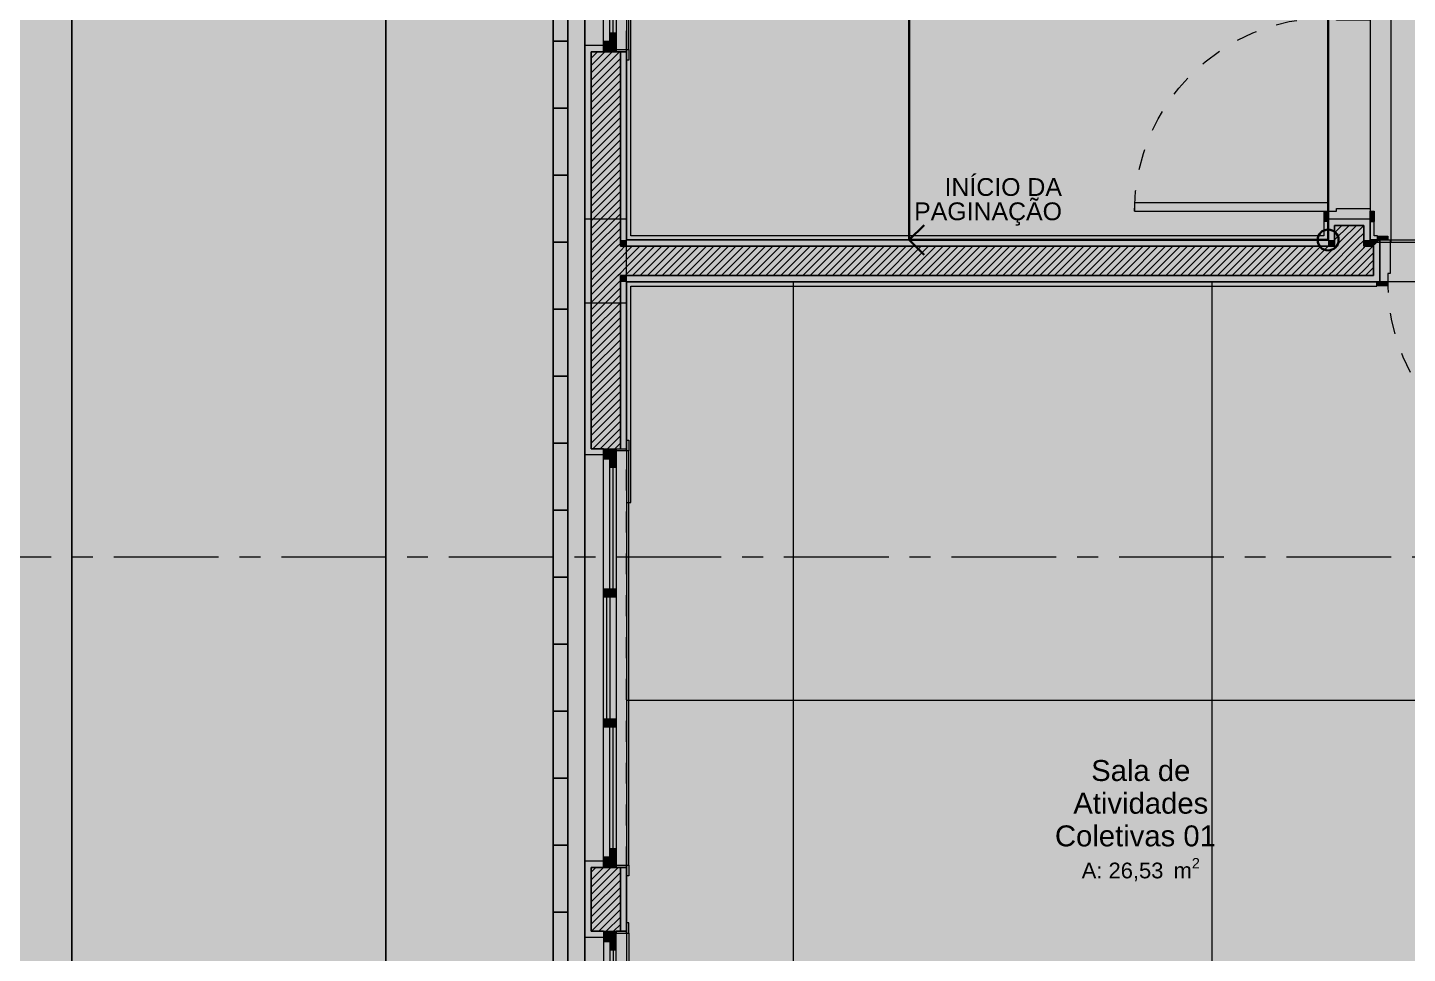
# Model space of a CAD drawing. Header units: metres. Extents: x -77 to -41.1, y -68 to -27.7.
# Drawn here: x -69.02 to -62.44, y -57.46 to -53.04 of the extents above; entities that cross this region are included whole.
import ezdxf

# ---------------------------------------------------------------- set-up
doc = ezdxf.new("R2010")
doc.units = ezdxf.units.M
doc.header["$MEASUREMENT"] = 0
doc.linetypes.add('Dashed', pattern=[0.07, 0.045, -0.025])
doc.linetypes.add('Dot & Dashed', pattern=[0.6, 0.5, -0.05, 0, -0.05])
for name, color, linetype, lineweight in [('0_Caneta_No__99', 7, 'Continuous', 20), ('Concreto moldado in loco_Pilares.IFC Model_Caneta_No__241', 7, 'Continuous', 13), ('Concreto moldado in loco_Pilares.IFC Model_Caneta_No__4', 7, 'Continuous', 20), ('Janelas Archicad_Caneta_No__10', 7, 'Continuous', 5), ('Janelas Archicad_Caneta_No__241', 7, 'Continuous', 13), ('Janelas Archicad_Caneta_No__3', 7, 'Continuous', 25), ('LAJES.EST_Caneta_No__241', 7, 'Continuous', 13), ('PAREDE CONSTRUIR_Caneta_No__241', 7, 'Continuous', 13), ('PAREDE CONSTRUIR_Caneta_No__3', 7, 'Continuous', 25), ('PISO - Rodapé_Caneta_No__11', 7, 'Continuous', 5), ('PISO_Caneta_No__1', 7, 'Continuous', 35), ('PISO_Caneta_No__241', 7, 'Continuous', 13), ('Portas Archicad_Caneta_No__241', 7, 'Continuous', 13), ('Selos de Zona Archicad_Caneta_No__11', 7, 'Continuous', 5), ('TERRENO.ARQ_Caneta_No__241', 7, 'Continuous', 13)]:
    doc.layers.add(name, color=color, linetype=linetype, lineweight=lineweight)
for name, color, linetype in [('Concreto moldado in loco_Pilares.IFC Model', 7, 'Continuous'), ('Janelas Archicad', 7, 'Continuous'), ('PAREDE CONSTRUIR', 7, 'Continuous'), ('Portas Archicad', 7, 'Continuous'), ('TERRENO.ARQ', 7, 'Continuous'), ('ZONA', 7, 'Continuous')]:
    doc.layers.add(name, color=color, linetype=linetype)
for name, color, linetype, lineweight, true_color in [('Janelas Archicad_Caneta_No__9', 7, 'Continuous', 5, 0x020202), ('LAJES.EST_Caneta_No__18', 7, 'Continuous', 0, 0xdfdfdf), ('LAJES.EST_Caneta_No__254', 7, 'Continuous', 0, 0xd1c9ad), ('NOTAS PISOS_Caneta_No__12', 7, 'Continuous', 0, 0x030303), ('PISO_Caneta_No__24', 7, 'Continuous', 40, 0x851f10), ('PISO_Caneta_No__97', 7, 'Continuous', 5, 0x6b6b6b), ('Portas Archicad_Caneta_No__9', 7, 'Continuous', 5, 0x020202), ('Portas Archicad_Caneta_No__97', 7, 'Continuous', 5, 0x6b6b6b), ('ZONA_Caneta_No__56', 7, 'Continuous', 0, 0xffe495)]:
    doc.layers.add(name, color=color, linetype=linetype, lineweight=lineweight, true_color=true_color)
doc.styles.add('GENERATED_STYLE_1', font='arial.ttf')
pattern_1 = [(45, (0, 0.6), (-0.1909188, 0.1909188), [0, -0.18, 0, -0.27]), (110, (0.6, 0.6), (0.253717, 0.09234544), [0, -0.132, 0, -0.228])]
pattern_2 = [(45, (0, 0), (-0.0176776695, 0.0176776695), [])]

# ---------------------------------------------------------------- blocks, each defined once
blk = doc.blocks.new('Sala de Atividades Coletivas 01_9_3_3', base_point=(-63.7087, -56.8062))
at = {"layer": 'Selos de Zona Archicad_Caneta_No__11', "color": 7, "lineweight": 5, "insert": (-63.7087, -56.5347), "char_height": 0.1, "width": 1, "attachment_point": 2, "line_spacing_factor": 0.93658, "style": 'GENERATED_STYLE_1'}
blk.add_mtext('\\A1;{\\pqc;\\pt0,0.55;\\fArial|b0|i0|c0|p0;\\W1.000000;Sala de Atividades Coletivas 01\\fArial|b0|i0|c0|p0;\\W1.000000;\\A1{\\H.66x;\\S^  ;}\\fArial|b0|i0|c0|p0;\\W1.000000;\\fArial|b0|i0|c0|p0;\\W1.000000;\\A1{\\H.66x;\\S^  ;}}', dxfattribs=at)
at = {"layer": 'Selos de Zona Archicad_Caneta_No__11', "color": 7, "lineweight": 5, "insert": (-63.7087, -57.0028), "char_height": 0.075, "attachment_point": 2, "style": 'GENERATED_STYLE_1'}
blk.add_mtext('\\A1;{\\pqc;\\pt0,0.55;\\fArial|b0|i0|c0|p0;\\W1.000000;A: 26,53\\fArial|b0|i0|c0|p0;\\W1.000000;\\A1{\\H.66x;\\S^  ;}\\fArial|b0|i0|c0|p0;\\W1.000000; m\\fArial|b0|i0|c0|p0;\\W1.000000;\\A1{\\H.66x;\\S2^  ;}}', dxfattribs=at)
blk = doc.blocks.new('3-Sash Sliding Window 26_2')
at = {"layer": 'Janelas Archicad', "linetype": 'Continuous', "lineweight": 0, "true_color": 0xffffff}
for points in [[(-1, 0), (-1, -0.06), (-0.95, -0.06), (-0.95, 0)], [(-0.29, 0), (-0.95, 0), (-0.95, -0.03), (-0.95, -0.06), (-0.29, -0.06), (-0.29, -0.03)], [(0.33, 0), (-0.33, 0), (-0.33, -0.03), (-0.33, -0.06), (0.33, -0.06), (0.33, -0.03)], [(-0.33, 0), (-0.33, -0.03), (-0.29, -0.03), (-0.29, 0)], [(0.29, -0.03), (0.29, 0), (-0.29, 0), (-0.29, -0.03)], [(0.95, 0), (0.29, 0), (0.29, -0.03), (0.29, -0.06), (0.95, -0.06), (0.95, -0.03)], [(0.33, -0.03), (0.33, 0), (0.29, 0), (0.29, -0.03)], [(1, -0.06), (1, 0), (0.95, 0), (0.95, -0.06)], [(-1, -0.06), (-1, -0.11), (-0.99, -0.12), (0.99, -0.12), (1, -0.11), (1, -0.06)], [(-0.95, -0.03), (-0.95, -0.06), (-0.91, -0.06), (-0.91, -0.03)], [(-0.33, -0.06), (-0.33, -0.03), (-0.91, -0.03), (-0.91, -0.06)], [(-0.29, -0.06), (-0.29, -0.03), (-0.33, -0.03), (-0.33, -0.06)], [(0.29, -0.03), (0.29, -0.06), (0.33, -0.06), (0.33, -0.03)], [(0.91, -0.06), (0.91, -0.03), (0.33, -0.03), (0.33, -0.06)], [(0.95, -0.06), (0.95, -0.03), (0.91, -0.03), (0.91, -0.06)]]:
    blk.add_hatch(color=7, dxfattribs=at).paths.add_polyline_path(points)
at = {"layer": 'Janelas Archicad_Caneta_No__10', "color": 7, "linetype": 'Continuous', "lineweight": 5}
for p, q in [((-1, -0.11), (-1, -0.06)), ((-1, -0.06), (-0.99, -0.06)), ((-0.99, -0.06), (-0.99, -0.11)), ((0.99, -0.11), (0.99, -0.06)), ((0.99, -0.06), (1, -0.06)), ((1, -0.06), (1, -0.11)), ((-1.04, -0.12), (-1.04, -0.11)), ((-1.04, -0.11), (-0.99, -0.11)), ((-0.99, -0.12), (-1.04, -0.12)), ((-0.99, -0.11), (-1, -0.11)), ((-0.99, -0.11), (-0.99, -0.12)), ((1, -0.11), (0.99, -0.11)), ((0.99, -0.11), (1.04, -0.11)), ((0.99, -0.12), (0.99, -0.11)), ((1.04, -0.12), (0.99, -0.12)), ((1.04, -0.11), (1.04, -0.12))]:
    blk.add_line(p, q, dxfattribs=at)
at = {"layer": 'Janelas Archicad_Caneta_No__241', "color": 7, "linetype": 'Continuous', "lineweight": 13}
for p, q in [((-1, 0.09), (-0.97, 0.09)), ((-0.97, 0), (-0.97, 0.09)), ((1, 0.09), (0.97, 0.09)), ((0.97, 0), (0.97, 0.09)), ((-1, 0), (-1, -0.06)), ((1, 0), (1, -0.06)), ((-1, -0.06), (-1, -0.08)), ((1, -0.06), (1, -0.08)), ((-1.04, -0.11), (-1, -0.11)), ((-1, -0.08), (-1, -0.11)), ((1, -0.08), (1, -0.11)), ((1, -0.11), (1.04, -0.11))]:
    blk.add_line(p, q, dxfattribs=at)
at = {"layer": 'Janelas Archicad_Caneta_No__9', "color": 18, "linetype": 'Continuous', "lineweight": 5, "true_color": 0x020202}
for p, q in [((-0.97, 0.09), (0.97, 0.09)), ((-1, 0), (-0.95, 0)), ((-0.95, 0), (-0.29, 0)), ((-0.95, 0), (-0.95, -0.06)), ((-0.33, 0), (0.33, 0)), ((-0.33, 0), (-0.29, 0)), ((-0.33, -0.03), (-0.33, 0)), ((-0.29, 0), (-0.29, -0.03)), ((-0.29, 0), (0.29, 0)), ((0.29, 0), (0.95, 0)), ((0.29, -0.03), (0.29, 0)), ((0.29, 0), (0.33, 0)), ((0.33, 0), (0.33, -0.03)), ((0.95, -0.06), (0.95, 0)), ((0.95, 0), (1, 0)), ((-0.95, -0.06), (-1, -0.06)), ((-0.95, -0.03), (-0.91, -0.03)), ((-0.95, -0.06), (-0.95, -0.03)), ((-0.29, -0.06), (-0.95, -0.06)), ((-0.91, -0.06), (-0.95, -0.06)), ((-0.91, -0.03), (-0.91, -0.06)), ((-0.91, -0.03), (-0.33, -0.03)), ((-0.91, -0.045), (-0.33, -0.045)), ((-0.33, -0.06), (-0.91, -0.06)), ((-0.33, -0.06), (-0.33, -0.03)), ((-0.33, -0.03), (-0.29, -0.03)), ((-0.29, -0.03), (-0.33, -0.03)), ((0.33, -0.06), (-0.33, -0.06)), ((-0.29, -0.06), (-0.33, -0.06)), ((-0.29, -0.015), (0.29, -0.015)), ((-0.29, -0.03), (-0.29, -0.06)), ((0.29, -0.03), (-0.29, -0.03)), ((0.33, -0.03), (0.29, -0.03)), ((0.29, -0.03), (0.33, -0.03)), ((0.29, -0.06), (0.29, -0.03)), ((0.95, -0.06), (0.29, -0.06)), ((0.33, -0.06), (0.29, -0.06)), ((0.33, -0.03), (0.33, -0.06)), ((0.33, -0.03), (0.91, -0.03)), ((0.33, -0.045), (0.91, -0.045)), ((0.91, -0.06), (0.33, -0.06)), ((0.91, -0.06), (0.91, -0.03)), ((0.91, -0.03), (0.95, -0.03)), ((0.95, -0.06), (0.91, -0.06)), ((0.95, -0.03), (0.95, -0.06)), ((1, -0.06), (0.95, -0.06)), ((-0.99, -0.12), (0.99, -0.12))]:
    blk.add_line(p, q, dxfattribs=at)
at = {"layer": 'Janelas Archicad_Caneta_No__9', "color": 18, "linetype": 'Dashed', "lineweight": 5, "true_color": 0x020202}
blk.add_line((-1, -0.11), (1, -0.11), dxfattribs=at)
blk = doc.blocks.new('Door 26_2')
at = {"layer": 'Portas Archicad', "linetype": 'Continuous', "lineweight": 0, "true_color": 0xffffff}
for points in [[(0.462, 0.924), (0.422, 0.924), (0.422, 0), (0.462, 0)], [(-0.462, 0.019), (-0.512, 0.019), (-0.512, 0), (-0.462, 0)], [(-0.45, -0.2), (-0.45, -0.04), (-0.462, -0.04), (-0.462, 0), (-0.5, 0), (-0.5, -0.2)], [(0.5, -0.2), (0.5, 0), (0.462, 0), (0.462, -0.04), (0.45, -0.04), (0.45, -0.2)], [(0.462, 0), (0.512, 0), (0.512, 0.019), (0.462, 0.019)], [(-0.462, -0.2), (-0.512, -0.2), (-0.512, -0.219), (-0.462, -0.219)], [(0.462, -0.219), (0.512, -0.219), (0.512, -0.2), (0.462, -0.2)]]:
    blk.add_hatch(color=7, dxfattribs=at).paths.add_polyline_path(points)
at = {"layer": 'Portas Archicad_Caneta_No__241', "color": 7, "linetype": 'Continuous', "lineweight": 13}
for p, q in [((-0.512, 0), (-0.5, 0)), ((-0.512, 0), (-0.5, 0)), ((-0.5, -0.03), (-0.5, 0)), ((-0.5, -0.03), (-0.5, 0)), ((0.5, -0.03), (0.5, 0)), ((0.5, -0.03), (0.5, 0)), ((0.5, 0), (0.512, 0)), ((0.5, 0), (0.512, 0)), ((-0.5, -0.17), (-0.5, -0.03)), ((-0.5, -0.17), (-0.5, -0.03)), ((-0.5, -0.17), (-0.5, -0.03)), ((-0.5, -0.17), (-0.5, -0.03)), ((0.5, -0.17), (0.5, -0.03)), ((0.5, -0.17), (0.5, -0.03)), ((0.5, -0.17), (0.5, -0.03)), ((0.5, -0.17), (0.5, -0.03)), ((-0.5, -0.2), (-0.5, -0.17)), ((-0.5, -0.2), (-0.5, -0.17)), ((-0.5, -0.2), (-0.5, -0.17)), ((-0.5, -0.2), (-0.5, -0.17)), ((0.5, -0.2), (0.5, -0.17)), ((0.5, -0.2), (0.5, -0.17)), ((0.5, -0.2), (0.5, -0.17)), ((0.5, -0.2), (0.5, -0.17)), ((-0.512, -0.2), (-0.5, -0.2)), ((-0.512, -0.2), (-0.5, -0.2)), ((0.5, -0.2), (0.512, -0.2)), ((0.5, -0.2), (0.512, -0.2))]:
    blk.add_line(p, q, dxfattribs=at)
at = {"layer": 'Portas Archicad_Caneta_No__9', "color": 18, "linetype": 'Continuous', "lineweight": 5, "true_color": 0x020202}
for p, q in [((0.422, 0), (0.422, 0.924)), ((0.422, 0.924), (0.462, 0.924)), ((0.462, 0.924), (0.462, 0)), ((-0.462, 0.019), (-0.512, 0.019)), ((-0.512, 0.019), (-0.512, 0)), ((-0.512, 0), (-0.462, 0)), ((-0.462, 0), (-0.5, 0)), ((-0.5, 0), (-0.5, -0.2)), ((-0.462, 0), (-0.462, 0.019)), ((-0.462, -0.04), (-0.462, 0)), ((0.462, 0), (0.422, 0)), ((0.512, 0.019), (0.462, 0.019)), ((0.462, 0.019), (0.462, 0)), ((0.462, 0), (0.512, 0)), ((0.5, 0), (0.462, 0)), ((0.462, 0), (0.462, -0.04)), ((0.5, -0.2), (0.5, 0)), ((0.512, 0), (0.512, 0.019)), ((-0.45, -0.04), (-0.462, -0.04)), ((-0.45, -0.2), (-0.45, -0.04)), ((0.462, -0.04), (0.45, -0.04)), ((0.45, -0.04), (0.45, -0.2)), ((-0.462, -0.2), (-0.512, -0.2)), ((-0.512, -0.2), (-0.512, -0.219)), ((-0.512, -0.219), (-0.462, -0.219)), ((-0.5, -0.2), (-0.45, -0.2)), ((-0.462, -0.219), (-0.462, -0.2)), ((0.45, -0.2), (0.5, -0.2)), ((0.512, -0.2), (0.462, -0.2)), ((0.462, -0.2), (0.462, -0.219)), ((0.462, -0.219), (0.512, -0.219)), ((0.512, -0.219), (0.512, -0.2))]:
    blk.add_line(p, q, dxfattribs=at)
at = {"layer": 'Portas Archicad_Caneta_No__97', "color": 251, "linetype": 'Dashed', "lineweight": 5, "true_color": 0x6b6b6b}
blk.add_arc((0.462, 0), 0.924, 90, 180, dxfattribs=at)
blk = doc.blocks.new('Cobogó 26')
at = {"layer": 'Janelas Archicad_Caneta_No__3', "color": 7, "linetype": 'Continuous', "lineweight": 25}
for p, q in [((-6.39, 0.08), (6.39, 0.08)), ((-6.41, 0), (6.41, 0)), ((-3.52, 0), (-3.52, -0.07)), ((-3.2, 0), (-3.2, -0.07)), ((-2.88, 0), (-2.88, -0.07)), ((-2.56, 0), (-2.56, -0.07)), ((-2.24, 0), (-2.24, -0.07)), ((-1.92, 0), (-1.92, -0.07)), ((-1.6, 0), (-1.6, -0.07)), ((-1.28, 0), (-1.28, -0.07)), ((-0.96, 0), (-0.96, -0.07)), ((-0.64, 0), (-0.64, -0.07)), ((-0.32, 0), (-0.32, -0.07)), ((0, 0), (0, -0.07)), ((0.32, 0), (0.32, -0.07)), ((0.64, 0), (0.64, -0.07)), ((-6.41, -0.07), (6.41, -0.07)), ((-6.41, -0.07), (6.41, -0.07))]:
    blk.add_line(p, q, dxfattribs=at)
blk = doc.blocks.new('Door 26_7')
at = {"layer": 'Portas Archicad', "linetype": 'Continuous', "lineweight": 0, "true_color": 0xffffff}
for points in [[(0.462, 0.924), (0.422, 0.924), (0.422, 0), (0.462, 0)], [(-0.462, 0.019), (-0.512, 0.019), (-0.512, 0), (-0.462, 0)], [(-0.45, -0.2), (-0.45, -0.04), (-0.462, -0.04), (-0.462, 0), (-0.5, 0), (-0.5, -0.2)], [(0.5, -0.2), (0.5, 0), (0.462, 0), (0.462, -0.04), (0.45, -0.04), (0.45, -0.2)], [(0.462, 0), (0.512, 0), (0.512, 0.019), (0.462, 0.019)], [(-0.462, -0.2), (-0.512, -0.2), (-0.512, -0.219), (-0.462, -0.219)], [(0.462, -0.219), (0.512, -0.219), (0.512, -0.2), (0.462, -0.2)]]:
    blk.add_hatch(color=7, dxfattribs=at).paths.add_polyline_path(points)
at = {"layer": 'Portas Archicad_Caneta_No__241', "color": 7, "linetype": 'Continuous', "lineweight": 13}
for p, q in [((-0.512, 0), (-0.5, 0)), ((-0.512, 0), (-0.5, 0)), ((-0.5, -0.03), (-0.5, 0)), ((-0.5, -0.03), (-0.5, 0)), ((-0.5, -0.03), (-0.5, 0)), ((-0.5, -0.03), (-0.5, 0)), ((0.5, 0), (0.512, 0)), ((0.5, 0), (0.512, 0)), ((0.5, -0.03), (0.5, 0)), ((0.5, -0.03), (0.5, 0)), ((0.5, -0.03), (0.5, 0)), ((0.5, -0.03), (0.5, 0)), ((-0.5, -0.17), (-0.5, -0.03)), ((-0.5, -0.17), (-0.5, -0.03)), ((-0.5, -0.17), (-0.5, -0.03)), ((-0.5, -0.17), (-0.5, -0.03)), ((0.5, -0.17), (0.5, -0.03)), ((0.5, -0.17), (0.5, -0.03)), ((0.5, -0.17), (0.5, -0.03)), ((0.5, -0.17), (0.5, -0.03)), ((-0.5, -0.2), (-0.5, -0.17)), ((-0.5, -0.2), (-0.5, -0.17)), ((0.5, -0.2), (0.5, -0.17)), ((0.5, -0.2), (0.5, -0.17)), ((-0.512, -0.2), (-0.5, -0.2)), ((-0.512, -0.2), (-0.5, -0.2)), ((0.5, -0.2), (0.512, -0.2)), ((0.5, -0.2), (0.512, -0.2))]:
    blk.add_line(p, q, dxfattribs=at)
at = {"layer": 'Portas Archicad_Caneta_No__9', "color": 18, "linetype": 'Continuous', "lineweight": 5, "true_color": 0x020202}
for p, q in [((0.422, 0), (0.422, 0.924)), ((0.422, 0.924), (0.462, 0.924)), ((0.462, 0.924), (0.462, 0)), ((-0.462, 0.019), (-0.512, 0.019)), ((-0.512, 0.019), (-0.512, 0)), ((-0.512, 0), (-0.462, 0)), ((-0.462, 0), (-0.5, 0)), ((-0.5, 0), (-0.5, -0.2)), ((-0.462, 0), (-0.462, 0.019)), ((-0.462, -0.04), (-0.462, 0)), ((0.462, 0), (0.422, 0)), ((0.512, 0.019), (0.462, 0.019)), ((0.462, 0.019), (0.462, 0)), ((0.462, 0), (0.512, 0)), ((0.5, 0), (0.462, 0)), ((0.462, 0), (0.462, -0.04)), ((0.5, -0.2), (0.5, 0)), ((0.512, 0), (0.512, 0.019)), ((-0.45, -0.04), (-0.462, -0.04)), ((-0.45, -0.2), (-0.45, -0.04)), ((0.462, -0.04), (0.45, -0.04)), ((0.45, -0.04), (0.45, -0.2)), ((-0.462, -0.2), (-0.512, -0.2)), ((-0.512, -0.2), (-0.512, -0.219)), ((-0.512, -0.219), (-0.462, -0.219)), ((-0.5, -0.2), (-0.45, -0.2)), ((-0.462, -0.219), (-0.462, -0.2)), ((0.45, -0.2), (0.5, -0.2)), ((0.512, -0.2), (0.462, -0.2)), ((0.462, -0.2), (0.462, -0.219)), ((0.462, -0.219), (0.512, -0.219)), ((0.512, -0.219), (0.512, -0.2))]:
    blk.add_line(p, q, dxfattribs=at)
at = {"layer": 'Portas Archicad_Caneta_No__97', "color": 251, "linetype": 'Dashed', "lineweight": 5, "true_color": 0x6b6b6b}
blk.add_arc((0.462, 0), 0.924, 90, 180, dxfattribs=at)
blk = doc.blocks.new('símbolo_paginação de piso(1)(1)')
at = {"layer": 'PISO_Caneta_No__24', "linetype": 'Continuous', "lineweight": 0, "true_color": 0x210704}
blk.add_hatch(color=18, dxfattribs=at).paths.add_polyline_path([(2, 2), (0, 2), (0, 0), (2, 0)])
at = {"layer": 'PISO_Caneta_No__1', "color": 7, "linetype": 'Continuous', "lineweight": 35}
for p, q in [((0, 2), (-0.0707, 1.9293)), ((0, 0), (0, 2)), ((0, 2), (0.0707, 1.9293)), ((2, 0), (1.9293, 0.0707)), ((0, 0), (2, 0)), ((2, 0), (1.9293, -0.0707))]:
    blk.add_line(p, q, dxfattribs=at)
at = {"layer": 'PISO_Caneta_No__1', "color": 7, "linetype": 'Continuous', "lineweight": 35, "flags": 128}
blk.add_lwpolyline([(2, 2), (0, 2), (0, 0), (2, 0)], close=True, dxfattribs=at)
at = {"layer": 'PISO_Caneta_No__1', "color": 7, "linetype": 'Continuous', "lineweight": 35}
blk.add_circle((0, 0), 0.05, dxfattribs=at)

msp = doc.modelspace()

# ---------------------------------------------------------------- hatches: boundary and pattern name
at = {"layer": 'Concreto moldado in loco_Pilares.IFC Model', "linetype": 'Continuous', "lineweight": 0, "true_color": 0x000000}
msp.add_hatch(color=18, dxfattribs=at).paths.add_polyline_path([(-66.364, -54.3506), (-66.164, -54.3506), (-66.164, -53.9506), (-66.364, -53.9506)])
at = {"layer": 'LAJES.EST_Caneta_No__18', "linetype": 'Continuous', "lineweight": 0, "true_color": 0xdfdfdf}
h = msp.add_hatch(dxfattribs=at)
h.set_pattern_fill('Piso_Externo__0003', color=254, style=0, pattern_type=2)
h.set_pattern_definition(pattern_1)
h.paths.add_polyline_path([(-76.514, -65.1016), (-73.814, -65.1016, -0.414214), (-75.814, -67.1016), (-66.814, -67.1016, -0.414214), (-68.814, -65.1016), (-68.814, -62.301), (-68.814, -45.4002, -0.414214), (-66.514, -43.1002), (-65.914, -43.1002), (-65.914, -42.3002), (-66.514, -42.3002), (-66.514, -38.2041), (-65.114, -38.2041), (-65.114, -36.7038), (-66.514, -36.7038), (-66.514, -32.5997), (-65.114, -32.5997), (-56.714, -32.5997), (-53.814, -32.5997), (-44.014, -32.5997), (-44.014, -42.3002), (-53.814, -42.3002), (-53.814, -47.1002), (-44.014, -47.1002), (-44.014, -50.8516), (-45.6136, -50.8516), (-45.6136, -52.3506), (-44.014, -52.3506), (-44.014, -60.3006), (-48.9163, -60.3006), (-48.9163, -61.1006), (-44.3609, -61.1006), (-44.3609, -67.1016), (-44.014, -67.1016), (-41.514, -67.1016), (-41.514, -28.1016), (-41.714, -28.1016), (-41.714, -60.3006), (-43.014, -60.3006), (-43.014, -30.0016), (-66.514, -30.0016), (-66.514, -28.1016), (-76.514, -28.1016)])
h.paths.add_polyline_path([(-73.814, -45.1016), (-76.314, -45.1016), (-76.314, -43.0892), (-75.7984, -43.0908, -0.414214), (-73.8139, -45.0876)], flags=0)
h.paths.add_polyline_path([(-73.814, -45.5846, -0.009328), (-73.814, -45.6604)], flags=0)
h.paths.add_polyline_path([(-52.814, -46.3002), (-52.814, -43.1002), (-44.014, -43.1002), (-44.014, -46.3002)], flags=0)
h.paths.add_polyline_path([(-67.714, -34.1), (-76.314, -34.1), (-76.314, -32.5997), (-67.714, -32.5997)], flags=0)
h = msp.add_hatch(dxfattribs=at)
h.set_pattern_fill('Piso_Externo__0003', color=254, style=0, pattern_type=2)
h.set_pattern_definition(pattern_1)
h.paths.add_polyline_path([(-66.514, -46.3002), (-67.314, -46.3002), (-67.314, -61.1006), (-56.514, -61.1006), (-56.514, -67.1016), (-54.116, -67.1016), (-54.116, -62.3006), (-51.8328, -62.3006), (-51.8328, -67.1016), (-48.9163, -67.1016), (-48.9163, -65.8006), (-48.9163, -60.3006), (-56.514, -60.3006), (-66.514, -60.3006), (-66.514, -47.1002), (-65.114, -47.1002), (-65.114, -46.3002), (-65.114, -42.3002), (-65.914, -42.3002), (-65.914, -43.1002), (-65.914, -46.3002)])
at = {"layer": 'LAJES.EST_Caneta_No__254', "linetype": 'Continuous', "lineweight": 0, "true_color": 0xd1c9ad}
h = msp.add_hatch(dxfattribs=at)
h.set_pattern_fill('Haie_OD_0003', color=9, style=0, pattern_type=2)
h.set_pattern_definition([(45, (0, 0.5), (-0.159099, 0.159099), [0, -0.15, 0, -0.225]), (110, (0.5, 0.5), (0.21143084, 0.07695453), [0, -0.11, 0, -0.19])])
h.paths.add_polyline_path([(-65.114, -47.1002), (-66.514, -47.1002), (-66.514, -60.3006), (-56.514, -60.3006), (-44.014, -60.3006), (-44.014, -56.6006), (-50.5957, -56.6006), (-50.5957, -54.2479), (-52.6157, -54.2479), (-52.6157, -52.5506), (-50.5957, -52.5506), (-45.6136, -52.5506), (-45.6136, -50.8516), (-44.014, -50.8516), (-44.014, -47.1002), (-53.814, -47.1002), (-53.814, -42.3002), (-44.014, -42.3002), (-44.014, -37.1002), (-51.174, -37.1002), (-51.174, -32.5997), (-53.814, -32.5997), (-56.714, -32.5997), (-58.7637, -32.5997), (-58.7637, -34.9038), (-63.464, -34.9038), (-63.464, -36.5038), (-65.114, -36.5038), (-65.114, -38.4037), (-63.464, -38.4037), (-63.464, -42.1002), (-65.114, -42.1002), (-65.114, -42.3002)])
h.paths.add_polyline_path([(-60.5596, -42.1002), (-60.5596, -38.4037), (-58.8637, -38.4037), (-58.8637, -42.1002)], flags=0)
h.paths.add_polyline_path([(-59.064, -48.7001), (-59.064, -47.3002), (-56.714, -47.3002), (-56.714, -48.7001)], flags=0)
at = {"layer": 'PAREDE CONSTRUIR', "linetype": 'Continuous', "lineweight": 0, "true_color": 0xffffff}
for points in [[(-66.364, -51.1814), (-66.364, -53.1214), (-66.274, -53.1214), (-66.274, -51.1814)], [(-66.364, -53.1514), (-66.334, -53.1514), (-66.274, -53.1514), (-66.274, -53.1214), (-66.364, -53.1214)], [(-66.364, -55.0474), (-66.334, -55.0474), (-66.334, -53.1514), (-66.364, -53.1514)], [(-66.194, -54.0506), (-66.164, -54.0506), (-66.164, -53.1514), (-66.194, -53.1514)], [(-62.814, -54.0506), (-62.784, -54.0506), (-62.784, -53.9806), (-62.814, -53.9506)], [(-62.784, -53.9806), (-62.644, -53.9806), (-62.644, -53.9506), (-62.814, -53.9506)], [(-62.644, -53.9506), (-62.644, -54.0506), (-62.614, -54.0506), (-62.614, -53.9506)], [(-66.164, -54.0806), (-66.164, -54.0506), (-66.194, -54.0506), (-66.194, -54.0806)], [(-62.814, -54.0506), (-66.164, -54.0506), (-66.164, -54.0806), (-62.814, -54.0806)], [(-62.814, -54.0806), (-62.784, -54.0806), (-62.784, -54.0506), (-62.814, -54.0506)], [(-62.644, -54.0806), (-62.614, -54.0806), (-62.614, -54.0506), (-62.644, -54.0506)], [(-62.614, -54.0806), (-62.5971, -54.0806), (-62.5671, -54.0506), (-62.614, -54.0506)], [(-62.5971, -54.0806), (-62.5971, -54.2206), (-62.5671, -54.2206), (-62.5671, -54.0506)], [(-66.164, -54.2506), (-66.164, -54.2206), (-66.194, -54.2206), (-66.194, -54.2506)], [(-66.164, -54.2206), (-66.164, -54.2506), (-62.5671, -54.2506), (-62.5671, -54.2206)], [(-66.194, -55.0474), (-66.164, -55.0474), (-66.164, -54.2506), (-66.194, -54.2506)], [(-66.364, -55.0774), (-66.274, -55.0774), (-66.274, -55.0474), (-66.334, -55.0474), (-66.364, -55.0474)], [(-66.364, -55.0774), (-66.364, -57.0174), (-66.274, -57.0174), (-66.274, -55.0774)], [(-66.364, -57.0474), (-66.334, -57.0474), (-66.274, -57.0474), (-66.274, -57.0174), (-66.364, -57.0174)], [(-66.334, -57.0474), (-66.364, -57.0474), (-66.364, -57.3517), (-66.334, -57.3517)], [(-66.194, -57.3517), (-66.164, -57.3517), (-66.164, -57.0474), (-66.194, -57.0474)], [(-66.364, -57.3517), (-66.364, -57.3817), (-66.274, -57.3817), (-66.274, -57.3517), (-66.334, -57.3517)], [(-66.364, -59.3217), (-66.274, -59.3217), (-66.274, -57.3817), (-66.364, -57.3817)]]:
    msp.add_hatch(color=7, dxfattribs=at).paths.add_polyline_path(points)
at = {"layer": 'PAREDE CONSTRUIR', "linetype": 'Continuous', "lineweight": 0, "true_color": 0x000000}
h = msp.add_hatch(dxfattribs=at)
h.set_pattern_fill('common_brick_0003', color=18, style=0, pattern_type=2)
h.set_pattern_definition(pattern_2)
h.paths.add_polyline_path([(-66.334, -53.1514), (-66.334, -54.0806), (-66.194, -54.0806), (-66.194, -53.1514), (-66.214, -53.1514), (-66.274, -53.1514)])
h = msp.add_hatch(dxfattribs=at)
h.set_pattern_fill('common_brick_0003', color=18, style=0, pattern_type=2)
h.set_pattern_definition(pattern_2)
h.paths.add_polyline_path([(-62.784, -53.9806), (-62.784, -54.0506), (-62.644, -54.0506), (-62.644, -53.9806)])
h = msp.add_hatch(dxfattribs=at)
h.set_pattern_fill('common_brick_0003', color=18, style=0, pattern_type=2)
h.set_pattern_definition(pattern_2)
h.paths.add_polyline_path([(-66.194, -54.2206), (-66.194, -54.0806), (-66.334, -54.0806), (-66.334, -54.2206)])
h = msp.add_hatch(dxfattribs=at)
h.set_pattern_fill('common_brick_0003', color=18, style=0, pattern_type=2)
h.set_pattern_definition(pattern_2)
h.paths.add_polyline_path([(-66.164, -54.2206), (-66.164, -54.0806), (-66.194, -54.0806), (-66.194, -54.2206)])
h = msp.add_hatch(dxfattribs=at)
h.set_pattern_fill('common_brick_0003', color=18, style=0, pattern_type=2)
h.set_pattern_definition(pattern_2)
h.paths.add_polyline_path([(-62.784, -54.0806), (-66.164, -54.0806), (-66.164, -54.2206), (-62.784, -54.2206)])
h = msp.add_hatch(dxfattribs=at)
h.set_pattern_fill('common_brick_0003', color=18, style=0, pattern_type=2)
h.set_pattern_definition(pattern_2)
h.paths.add_polyline_path([(-62.784, -54.0806), (-62.644, -54.0806), (-62.644, -54.0506), (-62.784, -54.0506)])
h = msp.add_hatch(dxfattribs=at)
h.set_pattern_fill('common_brick_0003', color=18, style=0, pattern_type=2)
h.set_pattern_definition(pattern_2)
h.paths.add_polyline_path([(-62.784, -54.2206), (-62.644, -54.2206), (-62.644, -54.0806), (-62.784, -54.0806)])
h = msp.add_hatch(dxfattribs=at)
h.set_pattern_fill('common_brick_0003', color=18, style=0, pattern_type=2)
h.set_pattern_definition(pattern_2)
h.paths.add_polyline_path([(-62.5971, -54.0806), (-62.644, -54.0806), (-62.644, -54.2206), (-62.5971, -54.2206)])
h = msp.add_hatch(dxfattribs=at)
h.set_pattern_fill('common_brick_0003', color=18, style=0, pattern_type=2)
h.set_pattern_definition(pattern_2)
h.paths.add_polyline_path([(-66.334, -55.0474), (-66.274, -55.0474), (-66.214, -55.0474), (-66.194, -55.0474), (-66.194, -54.2206), (-66.334, -54.2206)])
h = msp.add_hatch(dxfattribs=at)
h.set_pattern_fill('common_brick_0003', color=18, style=0, pattern_type=2)
h.set_pattern_definition(pattern_2)
h.paths.add_polyline_path([(-66.334, -57.3517), (-66.274, -57.3517), (-66.214, -57.3517), (-66.194, -57.3517), (-66.194, -57.0474), (-66.214, -57.0474), (-66.274, -57.0474), (-66.334, -57.0474)])
at = {"layer": 'PISO_Caneta_No__97', "linetype": 'Continuous', "lineweight": 5, "true_color": 0x6b6b6b}
h = msp.add_hatch(dxfattribs=at)
h.set_pattern_fill('Ceramica_200_x_200_0003', color=251, style=0, pattern_type=2)
h.set_pattern_definition([(0, (-56.514, -56.6006), (0, 2), []), (90, (-56.514, -56.6006), (-2, 0), [])])
h.paths.add_polyline_path([(-65.114, -36.4993), (-65.114, -38.4037), (-60.6596, -38.4037), (-60.6596, -38.2037), (-58.7637, -38.2037), (-56.714, -38.2037), (-56.714, -42.1002), (-58.7637, -42.1002), (-58.7637, -42.3002), (-60.6596, -42.3002), (-64.914, -42.3002), (-64.914, -47.3002), (-62.614, -47.3002), (-59.164, -47.3002), (-59.164, -47.1002), (-56.514, -47.1002), (-56.514, -48.8001), (-56.714, -48.8001), (-56.714, -52.3506), (-59.164, -52.3506), (-62.614, -52.3506), (-62.614, -54.0606), (-56.714, -54.0606), (-56.714, -56.6006), (-54.014, -56.6006), (-54.014, -52.3506), (-52.7157, -52.3506), (-52.7157, -52.5506), (-45.8136, -52.5506), (-45.8136, -50.8516), (-54.014, -50.8516), (-54.014, -47.1002), (-54.014, -42.1002), (-53.814, -42.1002), (-53.814, -36.7038), (-56.594, -36.7038), (-56.714, -36.7038), (-63.3639, -36.7038), (-63.364, -36.4993)])
h = msp.add_hatch(dxfattribs=at)
h.set_pattern_fill('Ceramica_200_x_200_0003', color=251, style=0, pattern_type=2)
h.set_pattern_definition([(0, (-62.814, -54.0506), (0, 2), []), (90, (-62.814, -54.0506), (-2, 0), [])])
h.paths.add_polyline_path([(-62.814, -47.3002), (-66.164, -47.3002), (-66.164, -54.0506), (-62.814, -54.0506), (-62.814, -52.3506), (-59.164, -52.3506), (-56.714, -52.3506), (-56.714, -48.8001), (-59.164, -48.8001), (-59.164, -47.3002)])
h = msp.add_hatch(dxfattribs=at)
h.set_pattern_fill('Ceramica_200_x_200_0003', color=251, style=0, pattern_type=2)
h.set_pattern_definition([(0, (-61.369, -54.2506), (0, 2), []), (90, (-61.369, -54.2506), (-2, 0), [])])
h.paths.add_polyline_path([(-56.714, -54.2506), (-66.164, -54.2506), (-66.164, -59.9506), (-56.714, -59.9506)])
at = {"layer": 'TERRENO.ARQ', "linetype": 'Continuous', "lineweight": 0, "true_color": 0xc5d9be}
msp.add_hatch(color=9, dxfattribs=at).paths.add_polyline_path([(-68.814, -45.4002), (-68.814, -61.8006), (-68.814, -65.1016, 0.414214), (-66.814, -67.1016), (-56.514, -67.1016), (-56.514, -61.1006), (-67.314, -61.1006), (-67.314, -46.3002), (-65.914, -46.3002), (-65.914, -43.1002), (-66.514, -43.1002, 0.414214)])

# ---------------------------------------------------------------- linework, layer by layer
at = {"layer": '0_Caneta_No__99', "color": 7, "linetype": 'Dot & Dashed', "lineweight": 20}
msp.add_line((-76.6125, -55.5643), (-41.4312, -55.5643), dxfattribs=at)
at = {"layer": 'Concreto moldado in loco_Pilares.IFC Model_Caneta_No__241', "color": 7, "linetype": 'Continuous', "lineweight": 13, "flags": 128}
msp.add_lwpolyline([(-66.364, -54.3506), (-66.164, -54.3506), (-66.164, -53.9506), (-66.364, -53.9506)], close=True, dxfattribs=at)
at = {"layer": 'Concreto moldado in loco_Pilares.IFC Model_Caneta_No__4', "color": 7, "linetype": 'Continuous', "lineweight": 20, "flags": 128}
msp.add_lwpolyline([(-66.364, -54.3506), (-66.164, -54.3506), (-66.164, -53.9506), (-66.364, -53.9506)], close=True, dxfattribs=at)
at = {"layer": 'LAJES.EST_Caneta_No__241', "color": 7, "linetype": 'Continuous', "lineweight": 13, "flags": 128}
for points in [[(-48.9163, -60.3006), (-56.514, -60.3006), (-66.514, -60.3006), (-66.514, -47.1002), (-65.114, -47.1002), (-65.114, -46.3002), (-65.114, -42.3002), (-65.914, -42.3002)], [(-66.514, -46.3002), (-67.314, -46.3002), (-67.314, -61.1006), (-56.514, -61.1006), (-56.514, -67.1016), (-54.116, -67.1016), (-54.116, -62.3006), (-51.8328, -62.3006), (-51.8328, -67.1016), (-48.9163, -67.1016), (-48.9163, -65.8006), (-48.9163, -61.1006)], [(-65.114, -47.1002), (-66.514, -47.1002), (-66.514, -60.3006), (-56.514, -60.3006), (-44.014, -60.3006), (-44.014, -56.6006)], [(-65.114, -47.1002), (-66.514, -47.1002), (-66.514, -60.3006), (-56.514, -60.3006), (-44.014, -60.3006), (-44.014, -56.6006)], [(-65.114, -47.1002), (-66.514, -47.1002), (-66.514, -60.3006), (-56.514, -60.3006), (-44.014, -60.3006), (-44.014, -56.6006)]]:
    msp.add_lwpolyline(points, dxfattribs=at)
msp.add_lwpolyline([(-76.514, -65.1016), (-73.814, -65.1016, -0.414214), (-75.814, -67.1016), (-66.814, -67.1016, -0.414214), (-68.814, -65.1016), (-68.814, -62.301), (-68.814, -45.4002, -0.414214), (-66.514, -43.1002), (-65.914, -43.1002)], format="xyb", dxfattribs=at)
msp.add_lwpolyline([(-76.514, -65.1016), (-73.814, -65.1016, -0.414214), (-75.814, -67.1016), (-66.814, -67.1016, -0.414214), (-68.814, -65.1016), (-68.814, -62.301), (-68.814, -45.4002, -0.414214), (-66.514, -43.1002), (-65.914, -43.1002)], format="xyb", dxfattribs=at)
msp.add_lwpolyline([(-76.514, -65.1016), (-73.814, -65.1016, -0.414214), (-75.814, -67.1016), (-66.814, -67.1016, -0.414214), (-68.814, -65.1016), (-68.814, -62.301), (-68.814, -45.4002, -0.414214), (-66.514, -43.1002), (-65.914, -43.1002)], format="xyb", dxfattribs=at)
msp.add_lwpolyline([(-76.514, -65.1016), (-73.814, -65.1016, -0.414214), (-75.814, -67.1016), (-66.814, -67.1016, -0.414214), (-68.814, -65.1016), (-68.814, -62.301), (-68.814, -45.4002, -0.414214), (-66.514, -43.1002), (-65.914, -43.1002)], format="xyb", dxfattribs=at)
msp.add_lwpolyline([(-76.514, -65.1016), (-73.814, -65.1016, -0.414214), (-75.814, -67.1016), (-66.814, -67.1016, -0.414214), (-68.814, -65.1016), (-68.814, -62.301), (-68.814, -45.4002, -0.414214), (-66.514, -43.1002), (-65.914, -43.1002)], format="xyb", dxfattribs=at)
at = {"layer": 'PAREDE CONSTRUIR_Caneta_No__241', "color": 7, "linetype": 'Continuous', "lineweight": 13}
for p, q in [((-66.274, -53.1214), (-66.364, -53.1214)), ((-66.364, -53.1514), (-66.364, -53.1214)), ((-66.274, -53.1514), (-66.274, -53.1214)), ((-66.274, -53.1514), (-66.214, -53.1514)), ((-66.214, -53.1514), (-66.194, -53.1514)), ((-66.194, -53.1514), (-66.164, -53.1514)), ((-66.164, -53.1914), (-66.164, -53.1514)), ((-62.784, -53.9506), (-62.814, -53.9506)), ((-62.784, -53.9506), (-62.814, -53.9506)), ((-62.814, -53.9506), (-62.814, -53.9626)), ((-62.644, -53.9506), (-62.784, -53.9506)), ((-62.644, -53.9506), (-62.784, -53.9506)), ((-62.614, -53.9506), (-62.644, -53.9506)), ((-62.614, -53.9506), (-62.614, -53.9626)), ((-62.5791, -54.0506), (-62.5671, -54.0506)), ((-62.5671, -54.0506), (-62.5671, -54.0806)), ((-62.5671, -54.0506), (-62.5671, -54.0806)), ((-62.5671, -54.0806), (-62.5671, -54.2206)), ((-62.5671, -54.0806), (-62.5671, -54.2206)), ((-62.5671, -54.2206), (-62.5671, -54.2506)), ((-62.5791, -54.2506), (-62.5671, -54.2506)), ((-66.164, -55.0474), (-66.164, -55.0074)), ((-66.364, -55.0474), (-66.364, -55.0774)), ((-66.274, -55.0774), (-66.364, -55.0774)), ((-66.274, -55.0474), (-66.214, -55.0474)), ((-66.274, -55.0474), (-66.274, -55.0774)), ((-66.214, -55.0474), (-66.194, -55.0474)), ((-66.194, -55.0474), (-66.164, -55.0474)), ((-66.274, -57.0174), (-66.364, -57.0174)), ((-66.364, -57.0474), (-66.364, -57.0174)), ((-66.274, -57.0474), (-66.274, -57.0174)), ((-66.274, -57.0474), (-66.214, -57.0474)), ((-66.214, -57.0474), (-66.194, -57.0474)), ((-66.194, -57.0474), (-66.164, -57.0474)), ((-66.164, -57.0874), (-66.164, -57.0474)), ((-66.164, -57.3117), (-66.164, -57.3517)), ((-66.364, -57.3517), (-66.364, -57.3817)), ((-66.274, -57.3817), (-66.364, -57.3817)), ((-66.274, -57.3517), (-66.214, -57.3517)), ((-66.274, -57.3517), (-66.274, -57.3817)), ((-66.214, -57.3517), (-66.194, -57.3517)), ((-66.194, -57.3517), (-66.164, -57.3517))]:
    msp.add_line(p, q, dxfattribs=at)
at = {"layer": 'PAREDE CONSTRUIR_Caneta_No__241', "color": 7, "linetype": 'Continuous', "lineweight": 13, "flags": 128}
for points in [[(-66.364, -53.1514), (-66.364, -55.0474)], [(-66.164, -54.0506), (-66.164, -53.1514)], [(-62.814, -53.9506), (-62.814, -54.0506)], [(-62.614, -54.0506), (-62.614, -53.9506)], [(-62.814, -54.0506), (-66.164, -54.0506)], [(-62.5671, -54.0506), (-62.614, -54.0506)], [(-66.164, -55.0474), (-66.164, -54.2506)], [(-66.164, -54.2506), (-62.5671, -54.2506)], [(-66.364, -57.0474), (-66.364, -57.3517)], [(-66.164, -57.3517), (-66.164, -57.0474)]]:
    msp.add_lwpolyline(points, dxfattribs=at)
at = {"layer": 'PAREDE CONSTRUIR_Caneta_No__3', "color": 7, "linetype": 'Continuous', "lineweight": 25}
for p, q in [((-66.334, -53.1514), (-66.334, -54.0806)), ((-66.334, -53.1514), (-66.274, -53.1514)), ((-66.194, -54.0806), (-66.194, -53.1514)), ((-62.784, -53.9806), (-62.784, -54.0506)), ((-62.784, -53.9806), (-62.644, -53.9806)), ((-62.644, -54.0506), (-62.644, -53.9806)), ((-66.334, -54.0806), (-66.334, -54.2206)), ((-66.164, -54.0806), (-66.194, -54.0806)), ((-66.164, -54.0806), (-66.194, -54.0806)), ((-62.784, -54.0806), (-66.164, -54.0806)), ((-62.784, -54.0506), (-62.784, -54.0806)), ((-62.784, -54.0506), (-62.784, -54.0806)), ((-62.644, -54.0806), (-62.644, -54.0506)), ((-62.644, -54.0806), (-62.644, -54.0506)), ((-62.5971, -54.0806), (-62.644, -54.0806)), ((-62.5971, -54.0806), (-62.5971, -54.2206)), ((-66.334, -54.2206), (-66.334, -55.0474)), ((-66.194, -54.2206), (-66.164, -54.2206)), ((-66.194, -55.0474), (-66.194, -54.2206)), ((-66.194, -54.2206), (-66.164, -54.2206)), ((-66.164, -54.2206), (-62.784, -54.2206)), ((-62.784, -54.2206), (-62.644, -54.2206)), ((-62.644, -54.2206), (-62.5971, -54.2206)), ((-66.334, -55.0474), (-66.274, -55.0474)), ((-66.334, -57.0474), (-66.334, -57.3517)), ((-66.334, -57.0474), (-66.274, -57.0474)), ((-66.194, -57.3517), (-66.194, -57.0474)), ((-66.334, -57.3517), (-66.274, -57.3517))]:
    msp.add_line(p, q, dxfattribs=at)
at = {"layer": 'PISO - Rodapé_Caneta_No__11', "color": 7, "linetype": 'Continuous', "lineweight": 5}
for p, q in [((-66.164, -52.6247), (-66.164, -54.0506)), ((-66.144, -54.0306), (-66.144, -52.6247)), ((-62.814, -53.9617), (-62.834, -53.9617)), ((-62.834, -53.9617), (-62.834, -54.0306)), ((-62.814, -54.0506), (-62.814, -53.9617)), ((-62.594, -53.9631), (-62.614, -53.9631)), ((-62.614, -53.9631), (-62.614, -54.0506)), ((-62.594, -54.0306), (-62.594, -53.9631)), ((-66.164, -54.0506), (-62.814, -54.0506)), ((-62.834, -54.0306), (-66.144, -54.0306)), ((-62.614, -54.0506), (-62.5776, -54.0506)), ((-62.5776, -54.0306), (-62.594, -54.0306)), ((-62.5776, -54.0506), (-62.5776, -54.0306)), ((-62.5813, -54.2506), (-66.164, -54.2506)), ((-66.164, -54.2506), (-66.164, -55.3042)), ((-66.144, -54.2706), (-62.5813, -54.2706)), ((-66.144, -55.3042), (-66.144, -54.2706)), ((-62.5813, -54.2706), (-62.5813, -54.2506)), ((-66.164, -55.3042), (-66.144, -55.3042))]:
    msp.add_line(p, q, dxfattribs=at)
at = {"layer": 'PISO_Caneta_No__241', "color": 7, "linetype": 'Continuous', "lineweight": 13, "flags": 128}
msp.add_lwpolyline([(-64.914, -42.3002), (-64.914, -47.3002), (-62.614, -47.3002), (-59.164, -47.3002), (-59.164, -47.1002), (-56.514, -47.1002), (-56.514, -48.8001), (-56.714, -48.8001), (-56.714, -52.3506), (-59.164, -52.3506), (-62.614, -52.3506), (-62.614, -54.0606), (-56.714, -54.0606), (-56.714, -56.6006), (-54.014, -56.6006), (-54.014, -52.3506), (-52.7157, -52.3506), (-52.7157, -52.5506), (-45.8136, -52.5506), (-45.8136, -50.8516), (-54.014, -50.8516), (-54.014, -47.1002), (-54.014, -42.1002)], dxfattribs=at)
for points in [[(-62.814, -47.3002), (-66.164, -47.3002), (-66.164, -54.0506), (-62.814, -54.0506), (-62.814, -52.3506), (-59.164, -52.3506), (-56.714, -52.3506), (-56.714, -48.8001), (-59.164, -48.8001), (-59.164, -47.3002)], [(-56.714, -54.2506), (-66.164, -54.2506), (-66.164, -59.9506), (-56.714, -59.9506)]]:
    msp.add_lwpolyline(points, close=True, dxfattribs=at)
at = {"layer": 'TERRENO.ARQ_Caneta_No__241', "color": 7, "linetype": 'Continuous', "lineweight": 13, "flags": 128}
msp.add_lwpolyline([(-68.814, -45.4002), (-68.814, -61.8006), (-68.814, -65.1016, 0.414214), (-66.814, -67.1016), (-56.514, -67.1016), (-56.514, -61.1006), (-67.314, -61.1006), (-67.314, -46.3002), (-65.914, -46.3002), (-65.914, -43.1002), (-66.514, -43.1002, 0.414214)], format="xyb", close=True, dxfattribs=at)
at = {"layer": 'ZONA_Caneta_No__56', "color": 41, "linetype": 'Continuous', "lineweight": 0, "true_color": 0xffe495, "flags": 128}
for points in [[(-64.914, -36.7038), (-64.914, -38.2037), (-56.514, -38.2037), (-56.514, -52.5506), (-62.614, -52.5506), (-62.614, -54.0506), (-56.514, -54.0506), (-56.514, -56.6006), (-54.014, -56.6006), (-54.014, -52.3506), (-45.8136, -52.3506), (-45.8136, -50.8516), (-54.014, -50.8516), (-54.014, -36.7038), (-56.514, -36.7038)], [(-62.814, -47.3002), (-66.164, -47.3002), (-66.164, -54.0506), (-62.814, -54.0506)], [(-61.509, -54.2507), (-66.164, -54.2507), (-66.164, -59.9507), (-61.509, -59.9507)]]:
    msp.add_lwpolyline(points, close=True, dxfattribs=at)

# ---------------------------------------------------------------- block references
at = {"layer": 'Janelas Archicad', "color": 18, "linetype": 'Continuous', "lineweight": 5, "true_color": 0x020202, "xscale": -1}
for name, p, rotation in [('Cobogó 26', (-66.444, -53.7406), 270), ('3-Sash Sliding Window 26_2', (-66.274, -58.3517), 90)]:
    msp.add_blockref(name, p, dxfattribs=dict(at, rotation=rotation))
at = {"layer": 'Janelas Archicad', "color": 18, "linetype": 'Continuous', "lineweight": 5, "true_color": 0x020202, "rotation": 90}
for p in [(-66.274, -52.1514), (-66.274, -56.0474)]:
    msp.add_blockref('3-Sash Sliding Window 26_2', p, dxfattribs=at)
at = {"layer": 'PISO_Caneta_No__1', "color": 7, "linetype": 'Continuous', "lineweight": 35, "rotation": 90}
msp.add_blockref('símbolo_paginação de piso(1)(1)', (-62.814, -54.0506), dxfattribs=at)
at = {"layer": 'Portas Archicad', "color": 252, "linetype": 'Continuous', "lineweight": 0, "xscale": -1}
for name, p, rotation in [('Door 26_7', (-62.814, -53.4506), 90), ('Door 26_2', (-62.0671, -54.2506), 180)]:
    msp.add_blockref(name, p, dxfattribs=dict(at, rotation=rotation))
at = {"layer": 'ZONA', "color": 7, "linetype": 'Continuous', "lineweight": 0}
msp.add_blockref('Sala de Atividades Coletivas 01_9_3_3', (-63.7087, -56.8062), dxfattribs=at)

# ---------------------------------------------------------------- texts
at = {"layer": 'NOTAS PISOS_Caneta_No__12', "color": 18, "linetype": 'Continuous', "lineweight": 0, "true_color": 0x030303, "insert": (-64.0851, -53.9822), "char_height": 0.085, "attachment_point": 9, "line_spacing_factor": 0.81868, "style": 'GENERATED_STYLE_1'}
msp.add_mtext('\\A1;{\\pqr;\\fArial|b0|i0|c0|p0;\\W1.000000;INÍCIO DA\\P\\pqr;\\fArial|b0|i0|c0|p0;\\W1.000000;PAGINAÇÃO}', dxfattribs=at)

doc.saveas('drawing.dxf')
